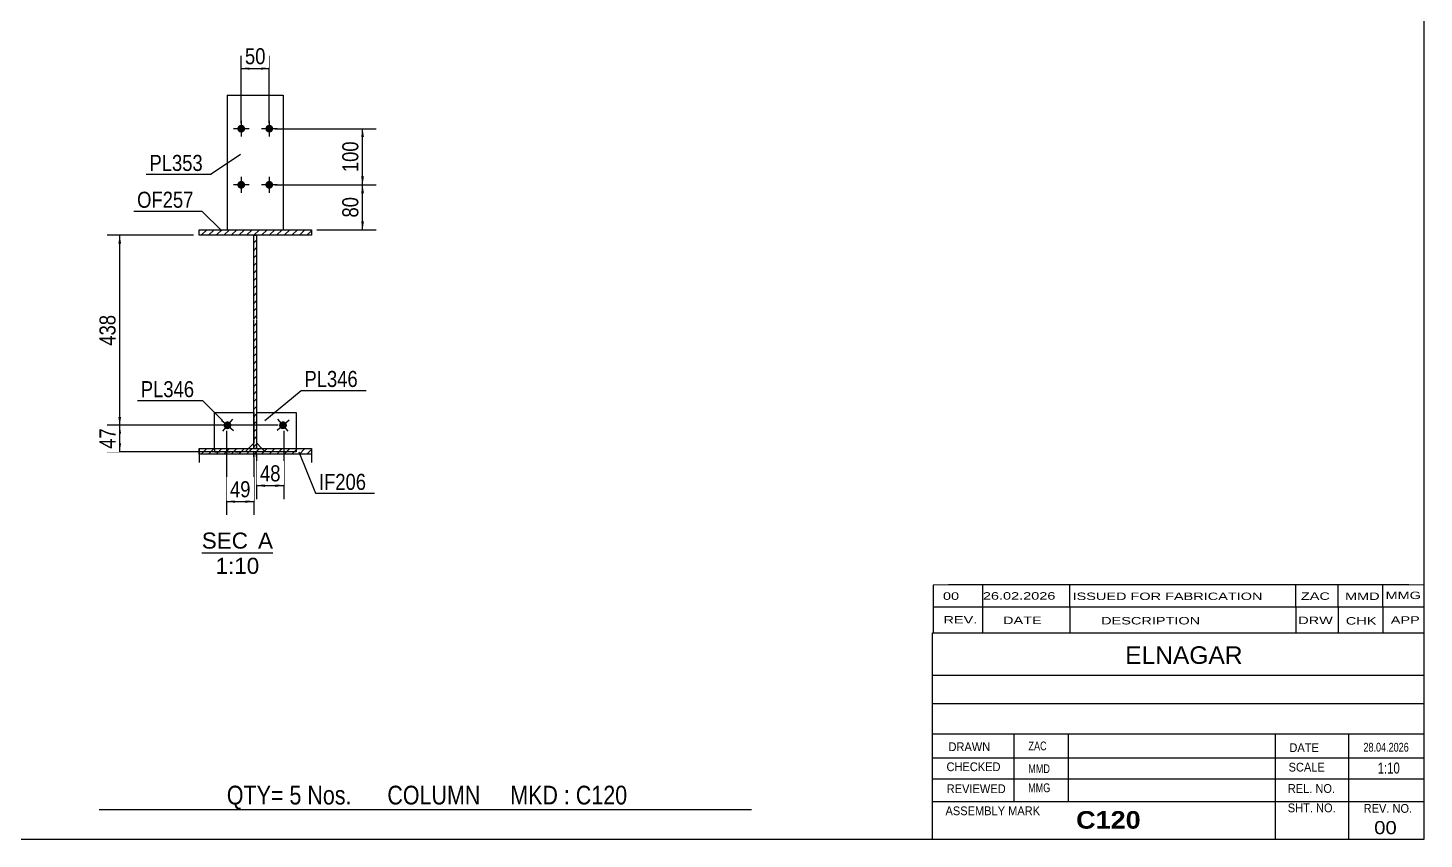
# Model space of a CAD drawing. Header units: millimetres. Extents: x -278 to 134, y -161 to 126.
# Drawn here: x -114.8 to 134, y -161.1 to -16.5 of the extents above; entities that cross this region are included whole.
import ezdxf

# ---------------------------------------------------------------- set-up
doc = ezdxf.new("R2010")
doc.units = ezdxf.units.MM
doc.linetypes.add('DXK_LINE_DOT1', pattern=[1.8814, 0.9407, -0.9407])
doc.styles.add('Arial', font='ARIAL.TTF', dxfattribs={"height": 0.2})
doc.styles.add('Arial Bold', font='ARIALBD.TTF', dxfattribs={"height": 0.2})
doc.styles.add('Arial Narrow', font='ARIALN.TTF', dxfattribs={"height": 0.2})

# ---------------------------------------------------------------- blocks, each defined once
blk = doc.blocks.new('Unknown-622306180-1210')
at = {"color": 5, "linetype": 'Continuous'}
for p, q in [((134.03, -161.1), (134.03, 125.9)), ((-275.97, -161.1), (134.03, -161.1))]:
    blk.add_line(p, q, dxfattribs=at)
blk = doc.blocks.new('Unknown-622306180-12 - 2415')
at = {"color": 1, "linetype": 'Continuous'}
blk.add_line((-83.8, -110.08), (-71.11, -110.08), dxfattribs=at)
at = {"color": 0, "linetype": 'Continuous'}
for points in [[(-75.58, -109.33), (-75.58, -106.33), (-83.8, -106.33), (-83.8, -109.33)], [(-71.11, -109.33), (-71.11, -106.33), (-73.78, -106.33), (-73.78, -109.33)], [(-73.57, -113.83), (-73.57, -110.83), (-81.35, -110.83), (-81.35, -113.83)]]:
    blk.add_wipeout(points, dxfattribs=at)
at = {"color": 136, "linetype": 'Continuous', "style": 'Arial'}
for s, height, p in [('SEC', 2.865, (-83.8, -109.33)), ('A', 2.87, (-73.78, -109.33)), ('1:10', 2.865, (-81.35, -113.83))]:
    blk.add_text(s, height=height, dxfattribs=at).set_placement(p)
blk = doc.blocks.new('Part-622306180-2442 - 2415')
at = {"linetype": 'Continuous'}
h = blk.add_hatch(dxfattribs=at)
h.set_pattern_fill('', scale=0.3, style=0, pattern_type=0)
h.set_pattern_definition([(45, (-84.269, -91.4707), (-0.67352, 0.67352), [])])
h.paths.add_polyline_path([(-64.27, -91.47), (-84.27, -91.47), (-84.27, -92.47), (-64.27, -92.47)])
at = {"color": 7, "linetype": 'DXK_LINE_DOT1'}
for p, q in [((-84.27, -91.47), (-84.27, -92.47)), ((-64.27, -91.47), (-64.27, -92.47))]:
    blk.add_line(p, q, dxfattribs=at)
at = {"color": 2, "linetype": 'Continuous'}
for p, q in [((-84.27, -91.47), (-64.27, -91.47)), ((-84.27, -92.47), (-84.27, -91.47)), ((-64.27, -91.47), (-64.27, -92.47)), ((-84.27, -92.47), (-84.27, -93.98)), ((-64.27, -92.47), (-84.27, -92.47)), ((-64.27, -92.47), (-64.27, -93.98))]:
    blk.add_line(p, q, dxfattribs=at)
blk = doc.blocks.new('Bolt-622306180-2426 - 2415')
at = {"linetype": 'Continuous'}
blk.add_hatch(color=3, dxfattribs=at).paths.add_polyline_path([(-78.77, -86.81, -1), (-79.67, -87.88, -1)])
at = {"color": 3, "linetype": 'Continuous'}
for p, q in [((-80.29, -86.45), (-78.15, -88.25)), ((-78.32, -86.28), (-80.12, -88.42))]:
    blk.add_line(p, q, dxfattribs=at)
blk = doc.blocks.new('Part-622306180-2418 - 2415')
at = {"linetype": 'Continuous'}
h = blk.add_hatch(dxfattribs=at)
h.set_pattern_fill('', scale=0.3, style=0, pattern_type=0)
h.set_pattern_definition([(45, (-74.519, -53.4887), (-0.67352, 0.67352), [])])
h.paths.add_polyline_path([(-74.02, -53.49), (-74.52, -53.49), (-74.52, -91.47), (-74.02, -91.47)])
at = {"color": 2, "linetype": 'Continuous'}
for p, q in [((-74.52, -53.49), (-74.02, -53.49)), ((-74.52, -68.49), (-74.52, -53.49)), ((-74.02, -53.49), (-74.02, -68.49)), ((-74.52, -91.47), (-74.52, -68.59)), ((-74.02, -68.59), (-74.02, -91.47)), ((-74.02, -91.47), (-74.52, -91.47))]:
    blk.add_line(p, q, dxfattribs=at)
at = {"color": 7, "linetype": 'DXK_LINE_DOT1'}
for p, q in [((-74.52, -92.98), (-74.52, -91.47)), ((-74.02, -92.98), (-74.02, -91.47))]:
    blk.add_line(p, q, dxfattribs=at)
blk = doc.blocks.new('Bolt-622306180-2429 - 2415')
at = {"linetype": 'Continuous'}
blk.add_hatch(color=3, dxfattribs=at).paths.add_polyline_path([(-68.87, -87.88, -1), (-69.77, -86.81, -1)])
at = {"color": 3, "linetype": 'Continuous'}
for p, q in [((-68.25, -86.45), (-70.39, -88.25)), ((-68.42, -88.42), (-70.22, -86.28))]:
    blk.add_line(p, q, dxfattribs=at)
blk = doc.blocks.new('Part-622306180-2436 - 2415')
at = {"linetype": 'Continuous'}
h = blk.add_hatch(dxfattribs=at)
h.set_pattern_fill('', scale=0.3, style=0, pattern_type=0)
h.set_pattern_definition([(45, (-84.269, -52.4887), (-0.67352, 0.67352), [])])
h.paths.add_polyline_path([(-64.27, -52.49), (-84.27, -52.49), (-84.27, -53.49), (-64.27, -53.49)])
at = {"color": 2, "linetype": 'Continuous'}
for p, q in [((-84.27, -52.49), (-64.27, -52.49)), ((-84.27, -53.49), (-84.27, -52.49)), ((-64.27, -53.49), (-84.27, -53.49)), ((-64.27, -52.49), (-64.27, -53.49))]:
    blk.add_line(p, q, dxfattribs=at)
blk = doc.blocks.new('Part-622306180-2476 - 2415')
at = {"color": 2, "linetype": 'Continuous'}
for p, q in [((-73.99, -90.55), (-73.99, -85.05)), ((-73.99, -85.05), (-66.99, -85.05)), ((-66.99, -85.05), (-66.99, -91.47)), ((-73.99, -90.55), (-73.07, -91.47))]:
    blk.add_line(p, q, dxfattribs=at)
at = {"color": 7, "linetype": 'DXK_LINE_DOT1'}
for p, q in [((-73.07, -91.47), (-72.49, -92.05)), ((-66.99, -92.05), (-72.49, -92.05)), ((-66.99, -91.47), (-66.99, -92.05))]:
    blk.add_line(p, q, dxfattribs=at)
blk = doc.blocks.new('Part-622306180-2481 - 2415')
at = {"color": 2, "linetype": 'Continuous'}
for p, q in [((-81.55, -91.47), (-81.55, -85.05)), ((-81.55, -85.05), (-74.55, -85.05)), ((-74.55, -85.05), (-74.55, -90.55)), ((-74.55, -90.55), (-75.47, -91.47))]:
    blk.add_line(p, q, dxfattribs=at)
at = {"color": 7, "linetype": 'DXK_LINE_DOT1'}
for p, q in [((-81.55, -91.47), (-81.55, -92.05)), ((-81.55, -92.05), (-76.05, -92.05)), ((-75.47, -91.47), (-76.05, -92.05))]:
    blk.add_line(p, q, dxfattribs=at)
blk = doc.blocks.new('Part-622306180-2488 - 2415')
at = {"color": 2, "linetype": 'Continuous'}
for p, q in [((-79.27, -28.49), (-69.27, -28.49)), ((-79.27, -28.49), (-79.27, -52.49)), ((-69.27, -28.49), (-69.27, -52.49))]:
    blk.add_line(p, q, dxfattribs=at)
at = {"color": 7, "linetype": 'DXK_LINE_DOT1'}
blk.add_line((-79.27, -52.49), (-69.27, -52.49), dxfattribs=at)
blk = doc.blocks.new('Bolt-622306180-2489 - 2415')
at = {"linetype": 'Continuous'}
for points in [[(-76.07, -34.49, -1), (-77.47, -34.49, -1)], [(-71.07, -34.49, -1), (-72.47, -34.49, -1)], [(-76.07, -44.49, -1), (-77.47, -44.49, -1)], [(-71.07, -44.49, -1), (-72.47, -44.49, -1)]]:
    blk.add_hatch(color=3, dxfattribs=at).paths.add_polyline_path(points)
at = {"color": 3, "linetype": 'Continuous'}
for p, q in [((-75.37, -34.49), (-78.17, -34.49)), ((-76.77, -33.09), (-76.77, -35.89)), ((-70.37, -34.49), (-73.17, -34.49)), ((-71.77, -33.09), (-71.77, -35.89)), ((-75.37, -44.49), (-78.17, -44.49)), ((-76.77, -43.09), (-76.77, -45.89)), ((-70.37, -44.49), (-73.17, -44.49)), ((-71.77, -43.09), (-71.77, -45.89))]:
    blk.add_line(p, q, dxfattribs=at)
blk = doc.blocks.new('StraightDimension-622306180-2546 - 2415')
at = {"linetype": 'Continuous'}
for points in [[(-98.67, -88.85), (-98.42, -87.35), (-98.17, -88.85)], [(-98.17, -90.55), (-98.42, -92.05), (-98.67, -90.55)]]:
    blk.add_hatch(color=7, dxfattribs=at).paths.add_polyline_path(points)
at = {"color": 7, "linetype": 'Continuous'}
for p, q in [((-70.17, -87.35), (-100.67, -87.35)), ((-98.42, -92.05), (-98.42, -87.35)), ((-67.99, -92.05), (-100.67, -92.05))]:
    blk.add_line(p, q, dxfattribs=at)
at = {"color": 0}
blk.add_wipeout([(-98.57, -87.27), (-102.77, -87.27), (-102.77, -92.13), (-98.57, -92.13)], dxfattribs=at)
at = {"color": 3, "style": 'Arial Narrow'}
blk.add_text('47', height=2.863, rotation=90.0002, dxfattribs=at).set_placement((-99.17, -91.53))
blk = doc.blocks.new('StraightDimension-622306180-2492 - 2415')
at = {"linetype": 'Continuous'}
for points in [[(-55.4, -45.99), (-55.15, -44.49), (-54.9, -45.99)], [(-54.9, -50.99), (-55.15, -52.49), (-55.4, -50.99)]]:
    blk.add_hatch(color=7, dxfattribs=at).paths.add_polyline_path(points)
at = {"color": 7, "linetype": 'Continuous'}
for p, q in [((-70.77, -44.49), (-52.75, -44.49)), ((-55.15, -52.49), (-55.15, -44.49)), ((-63.27, -52.49), (-52.75, -52.49))]:
    blk.add_line(p, q, dxfattribs=at)
at = {"color": 0}
blk.add_wipeout([(-55.3, -46.06), (-59.5, -46.06), (-59.5, -50.92), (-55.3, -50.92)], dxfattribs=at)
at = {"color": 3, "style": 'Arial Narrow'}
blk.add_text('80', height=2.863, rotation=90.0002, dxfattribs=at).set_placement((-55.9, -50.32))
blk = doc.blocks.new('StraightDimension-622306180-2505 - 2415')
at = {"linetype": 'Continuous'}
for points in [[(-55.4, -35.99), (-55.15, -34.49), (-54.9, -35.99)], [(-54.9, -42.99), (-55.15, -44.49), (-55.4, -42.99)]]:
    blk.add_hatch(color=7, dxfattribs=at).paths.add_polyline_path(points)
at = {"color": 7, "linetype": 'Continuous'}
for p, q in [((-70.77, -34.49), (-52.75, -34.49)), ((-55.15, -44.49), (-55.15, -34.49)), ((-70.77, -44.49), (-52.75, -44.49))]:
    blk.add_line(p, q, dxfattribs=at)
at = {"color": 0}
blk.add_wipeout([(-55.3, -36.15), (-59.5, -36.15), (-59.5, -42.83), (-55.3, -42.83)], dxfattribs=at)
at = {"color": 3, "style": 'Arial Narrow'}
blk.add_text('100', height=2.863, rotation=90.0002, dxfattribs=at).set_placement((-55.9, -42.23))
blk = doc.blocks.new('StraightDimension-622306180-2513 - 2415')
at = {"linetype": 'Continuous'}
for points in [[(-75.27, -24), (-76.77, -23.75), (-75.27, -23.5)], [(-73.27, -23.5), (-71.77, -23.75), (-73.27, -24)]]:
    blk.add_hatch(color=7, dxfattribs=at).paths.add_polyline_path(points)
at = {"color": 7, "linetype": 'Continuous'}
for p, q in [((-76.77, -33.49), (-76.77, -21.5)), ((-71.77, -33.49), (-71.77, -21.5)), ((-76.77, -23.75), (-71.77, -23.75))]:
    blk.add_line(p, q, dxfattribs=at)
at = {"color": 0}
blk.add_wipeout([(-71.84, -23.6), (-71.84, -19.4), (-76.7, -19.4), (-76.7, -23.6)], dxfattribs=at)
at = {"color": 3, "style": 'Arial Narrow'}
blk.add_text('50', height=2.863, dxfattribs=at).set_placement((-76.1, -23))
blk = doc.blocks.new('StraightDimension-622306180-2515 - 2415')
at = {"linetype": 'Continuous'}
for points in [[(-77.87, -101.18), (-79.37, -100.93), (-77.87, -100.68)], [(-76.02, -100.68), (-74.52, -100.93), (-76.02, -101.18)]]:
    blk.add_hatch(color=7, dxfattribs=at).paths.add_polyline_path(points)
at = {"color": 7, "linetype": 'Continuous'}
for p, q in [((-79.37, -88.35), (-79.37, -103.33)), ((-74.52, -92.47), (-74.52, -103.33)), ((-79.37, -100.93), (-74.52, -100.93))]:
    blk.add_line(p, q, dxfattribs=at)
at = {"color": 0}
blk.add_wipeout([(-74.52, -100.78), (-74.52, -96.58), (-79.37, -96.58), (-79.37, -100.78)], dxfattribs=at)
at = {"color": 3, "style": 'Arial Narrow'}
blk.add_text('49', height=2.863, dxfattribs=at).set_placement((-78.77, -100.18))
blk = doc.blocks.new('StraightDimension-622306180-2523 - 2415')
at = {"linetype": 'Continuous'}
for points in [[(-72.52, -98.34), (-74.02, -98.09), (-72.52, -97.84)], [(-70.67, -97.84), (-69.17, -98.09), (-70.67, -98.34)]]:
    blk.add_hatch(color=7, dxfattribs=at).paths.add_polyline_path(points)
at = {"color": 7, "linetype": 'Continuous'}
for p, q in [((-69.17, -88.35), (-69.17, -100.49)), ((-74.02, -92.47), (-74.02, -100.49)), ((-74.02, -98.09), (-69.17, -98.09))]:
    blk.add_line(p, q, dxfattribs=at)
at = {"color": 0}
blk.add_wipeout([(-69.17, -97.94), (-69.17, -93.74), (-74.02, -93.74), (-74.02, -97.94)], dxfattribs=at)
at = {"color": 3, "style": 'Arial Narrow'}
blk.add_text('48', height=2.863, dxfattribs=at).set_placement((-73.42, -97.34))
blk = doc.blocks.new('StraightDimension-622306180-2537 - 2415')
at = {"linetype": 'Continuous'}
for points in [[(-98.67, -54.99), (-98.42, -53.49), (-98.17, -54.99)], [(-98.17, -85.85), (-98.42, -87.35), (-98.67, -85.85)]]:
    blk.add_hatch(color=7, dxfattribs=at).paths.add_polyline_path(points)
at = {"color": 7, "linetype": 'Continuous'}
for p, q in [((-85.27, -53.49), (-100.67, -53.49)), ((-98.42, -87.35), (-98.42, -53.49)), ((-70.17, -87.35), (-100.67, -87.35))]:
    blk.add_line(p, q, dxfattribs=at)
at = {"color": 0}
blk.add_wipeout([(-98.57, -67.08), (-102.77, -67.08), (-102.77, -73.76), (-98.57, -73.76)], dxfattribs=at)
at = {"color": 3, "style": 'Arial Narrow'}
blk.add_text('438', height=2.863, rotation=90.0002, dxfattribs=at).set_placement((-99.17, -73.16))
blk = doc.blocks.new('CBS_CALLOFF-622306180-5380')
at = {"color": 7, "linetype": 'Continuous'}
blk.add_line((-102.09, -155.83), (14.14, -155.85), dxfattribs=at)
at = {"color": 3, "linetype": 'Continuous', "style": 'Arial Narrow'}
blk.add_text('QTY= 5 Nos.      COLUMN     MKD : C120', height=3.3405, dxfattribs=at).set_placement((-79.34, -154.93))
blk = doc.blocks.new('CBS_NAME_BLOG-622306180-5381')
at = {"color": 7, "linetype": 'Continuous'}
for p, q in [((46.44, -161.05), (46.43, -124.35)), ((46.44, -124.34), (133.95, -124.34)), ((46.44, -131.88), (133.96, -131.88)), ((46.51, -136.94), (134.03, -136.94)), ((46.44, -142.31), (133.95, -142.31)), ((60.96, -154.41), (60.96, -142.31)), ((70.64, -154.39), (70.64, -142.32)), ((107.56, -161.05), (107.56, -142.32)), ((120.61, -161.05), (120.61, -142.31)), ((46.44, -146.61), (134.03, -146.59)), ((46.44, -150.35), (133.95, -150.35)), ((46.44, -154.4), (133.95, -154.4)), ((46.44, -161.1), (134.03, -161.1))]:
    blk.add_line(p, q, dxfattribs=at)
at = {"color": 3, "linetype": 'Continuous', "style": 'Arial'}
blk.add_text('ELNAGAR', height=3.133, dxfattribs=at).set_placement((80.76, -129.87))
at = {"color": 3, "linetype": 'Continuous'}
for s, height, style, width, p in [('DRAWN', 1.566, 'Arial', 0.9, (49.27, -145.42)), ('ZAC', 1.565, 'Arial Narrow', 0.9, (63.53, -145.28)), ('DATE', 1.566, 'Arial', 0.9, (110.03, -145.58)), ('28.04.2026', 1.565, 'Arial Narrow', 0.9, (123.22, -145.51)), ('CHECKED', 1.566, 'Arial', 0.9, (48.92, -148.99)), ('MMD', 1.565, 'Arial Narrow', 0.9, (63.5, -149.34)), ('SCALE', 1.566, 'Arial', 0.9, (109.88, -149.06)), ('1:10', 1.957, 'Arial Narrow', 0.9, (125.77, -149.41)), ('REVIEWED', 1.566, 'Arial', 0.9, (48.96, -152.91)), ('MMG', 1.565, 'Arial Narrow', 0.9, (63.47, -152.74)), ('REL. NO.', 1.566, 'Arial', 0.9, (109.74, -152.86)), ('ASSEMBLY MARK', 1.5663, 'Arial', 0.9, (48.74, -156.84)), ('C120', 3.131, 'Arial Bold', 1.1, (72.02, -159.24)), ('SHT. NO.', 1.566, 'Arial', 0.9, (109.74, -156.32)), ('REV. NO.', 1.566, 'Arial', 0.9, (123.26, -156.41))]:
    blk.add_text(s, height=height, dxfattribs=dict(at, style=style, width=width)).set_placement(p)
at = {"color": 3, "style": 'Arial', "width": 1.1}
blk.add_text('00', height=2.349, dxfattribs=at).set_placement((125.14, -160.23))
blk = doc.blocks.new('CBS_REVISION-622306180-5382')
at = {"color": 7, "linetype": 'Continuous'}
for p, q in [((46.52, -115.82), (46.52, -119.71)), ((55.33, -115.81), (55.32, -119.71)), ((70.92, -119.71), (70.92, -115.79)), ((111.18, -119.71), (111.19, -115.79)), ((118.74, -119.71), (118.74, -115.8)), ((126.67, -119.71), (126.66, -115.81)), ((46.52, -119.71), (46.52, -124.34)), ((46.52, -119.72), (134.02, -119.72)), ((55.32, -119.72), (55.32, -124.34)), ((70.91, -119.71), (70.91, -124.28)), ((111.17, -119.72), (111.17, -124.34)), ((118.71, -119.71), (118.71, -124.34)), ((126.66, -119.72), (126.66, -124.34)), ((46.52, -124.34), (134.02, -124.34))]:
    blk.add_line(p, q, dxfattribs=at)
blk.add_arc((90.28, -28089.09), 27973.31, 89.910387, 90.089622, dxfattribs=at)
at = {"color": 7, "style": 'Arial Narrow', "width": 1.7}
for s, height, p in [('00', 1.326, (48.29, -118.45)), ('26.02.2026', 1.326, (55.4, -118.42)), ('ISSUED FOR FABRICATION', 1.3257, (71.38, -118.49)), ('ZAC', 1.326, (112.08, -118.46)), ('MMD', 1.326, (119.94, -118.48))]:
    blk.add_text(s, height=height, dxfattribs=at).set_placement(p)
at = {"color": 7, "linetype": 'Continuous', "style": 'Arial Narrow', "width": 1.7}
for s, height, p in [('MMG', 1.326, (127.16, -118.32)), ('REV.', 1.326, (48.38, -122.67)), ('DATE', 1.326, (59, -122.78)), ('DESCRIPTION', 1.3257, (76.48, -122.84)), ('DRW', 1.326, (111.6, -122.78)), ('CHK', 1.326, (120.08, -122.87)), ('APP', 1.326, (128.09, -122.71))]:
    blk.add_text(s, height=height, dxfattribs=at).set_placement(p)
blk = doc.blocks.new('Mark-622306180-2432 - 2415')
at = {"color": 7, "linetype": 'Continuous'}
blk.add_line((-80.24, -52.72), (-83.78, -49.18), dxfattribs=at)
at = {"color": 0}
blk.add_wipeout([(-85.28, -48.58), (-85.28, -45.58), (-95.32, -45.58), (-95.32, -48.58)], dxfattribs=at)
blk.add_wipeout([(-85.28, -48.58), (-85.28, -45.58), (-95.32, -45.58), (-95.32, -48.58)], dxfattribs=at)
at = {"color": 7, "linetype": 'Continuous'}
blk.add_line((-95.92, -49.18), (-83.78, -49.18), dxfattribs=at)
at = {"color": 3, "style": 'Arial Narrow'}
blk.add_text('OF257', height=2.863, dxfattribs=at).set_placement((-95.32, -48.58))
blk = doc.blocks.new('Mark-622306180-2438 - 2415')
at = {"color": 0}
blk.add_wipeout([(-54.51, -98.87), (-54.51, -95.87), (-62.92, -95.87), (-62.92, -98.87)], dxfattribs=at)
blk.add_wipeout([(-54.51, -98.87), (-54.51, -95.87), (-62.92, -95.87), (-62.92, -98.87)], dxfattribs=at)
at = {"color": 7, "linetype": 'Continuous'}
for p, q in [((-66.49, -92.09), (-63.52, -99.47)), ((-63.52, -99.47), (-53.01, -99.47))]:
    blk.add_line(p, q, dxfattribs=at)
at = {"color": 3, "style": 'Arial Narrow'}
blk.add_text('IF206', height=2.863, dxfattribs=at).set_placement((-62.92, -98.87))
blk = doc.blocks.new('Mark-622306180-2472 - 2415')
at = {"color": 0}
blk.add_wipeout([(-56, -80.52), (-56, -77.52), (-65.5, -77.52), (-65.5, -80.52)], dxfattribs=at)
blk.add_wipeout([(-56, -80.52), (-56, -77.52), (-65.5, -77.52), (-65.5, -80.52)], dxfattribs=at)
at = {"color": 7, "linetype": 'Continuous'}
for p, q in [((-72.56, -86.48), (-66.1, -81.12)), ((-66.1, -81.12), (-54.5, -81.12))]:
    blk.add_line(p, q, dxfattribs=at)
at = {"color": 3, "style": 'Arial Narrow'}
blk.add_text('PL346', height=2.863, dxfattribs=at).set_placement((-65.5, -80.52))
blk = doc.blocks.new('Mark-622306180-2477 - 2415')
at = {"color": 7, "linetype": 'Continuous'}
blk.add_line((-80.12, -86.48), (-83.66, -82.94), dxfattribs=at)
at = {"color": 0}
blk.add_wipeout([(-85.16, -82.34), (-85.16, -79.34), (-94.66, -79.34), (-94.66, -82.34)], dxfattribs=at)
blk.add_wipeout([(-85.16, -82.34), (-85.16, -79.34), (-94.66, -79.34), (-94.66, -82.34)], dxfattribs=at)
at = {"color": 7, "linetype": 'Continuous'}
blk.add_line((-95.26, -82.94), (-83.66, -82.94), dxfattribs=at)
at = {"color": 3, "style": 'Arial Narrow'}
blk.add_text('PL346', height=2.863, dxfattribs=at).set_placement((-94.66, -82.34))
blk = doc.blocks.new('Mark-622306180-2484 - 2415')
at = {"color": 7, "linetype": 'Continuous'}
blk.add_line((-76.88, -39.07), (-82.11, -42.62), dxfattribs=at)
at = {"color": 0}
blk.add_wipeout([(-83.61, -42.02), (-83.61, -39.02), (-93.12, -39.02), (-93.12, -42.02)], dxfattribs=at)
blk.add_wipeout([(-83.61, -42.02), (-83.61, -39.02), (-93.12, -39.02), (-93.12, -42.02)], dxfattribs=at)
at = {"color": 7, "linetype": 'Continuous'}
blk.add_line((-93.72, -42.62), (-82.11, -42.62), dxfattribs=at)
at = {"color": 3, "style": 'Arial Narrow'}
blk.add_text('PL353', height=2.863, dxfattribs=at).set_placement((-93.12, -42.02))

msp = doc.modelspace()

# ---------------------------------------------------------------- block references
for name in ['Unknown-622306180-1210', 'Part-622306180-2488 - 2415', 'Bolt-622306180-2489 - 2415', 'Part-622306180-2436 - 2415', 'Part-622306180-2418 - 2415', 'Part-622306180-2481 - 2415', 'Bolt-622306180-2426 - 2415', 'Part-622306180-2476 - 2415', 'Bolt-622306180-2429 - 2415', 'Part-622306180-2442 - 2415', 'CBS_REVISION-622306180-5382', 'CBS_NAME_BLOG-622306180-5381', 'CBS_CALLOFF-622306180-5380']:
    msp.add_blockref(name, (0, 0))

# ---------------------------------------------------------------- next in the draw order: block references
for name in ['Mark-622306180-2484 - 2415', 'StraightDimension-622306180-2492 - 2415', 'StraightDimension-622306180-2546 - 2415', 'Mark-622306180-2438 - 2415', 'Unknown-622306180-12 - 2415']:
    msp.add_blockref(name, (0, 0))

# ---------------------------------------------------------------- next in the draw order: block references
for name in ['StraightDimension-622306180-2505 - 2415', 'StraightDimension-622306180-2515 - 2415']:
    msp.add_blockref(name, (0, 0))

# ---------------------------------------------------------------- next in the draw order: block references
for name in ['StraightDimension-622306180-2513 - 2415', 'StraightDimension-622306180-2523 - 2415']:
    msp.add_blockref(name, (0, 0))

# ---------------------------------------------------------------- next in the draw order: block references
msp.add_blockref('StraightDimension-622306180-2537 - 2415', (0, 0))

# ---------------------------------------------------------------- next in the draw order: block references
for name in ['Mark-622306180-2432 - 2415', 'Mark-622306180-2477 - 2415', 'Mark-622306180-2472 - 2415']:
    msp.add_blockref(name, (0, 0))

doc.saveas('drawing.dxf')
